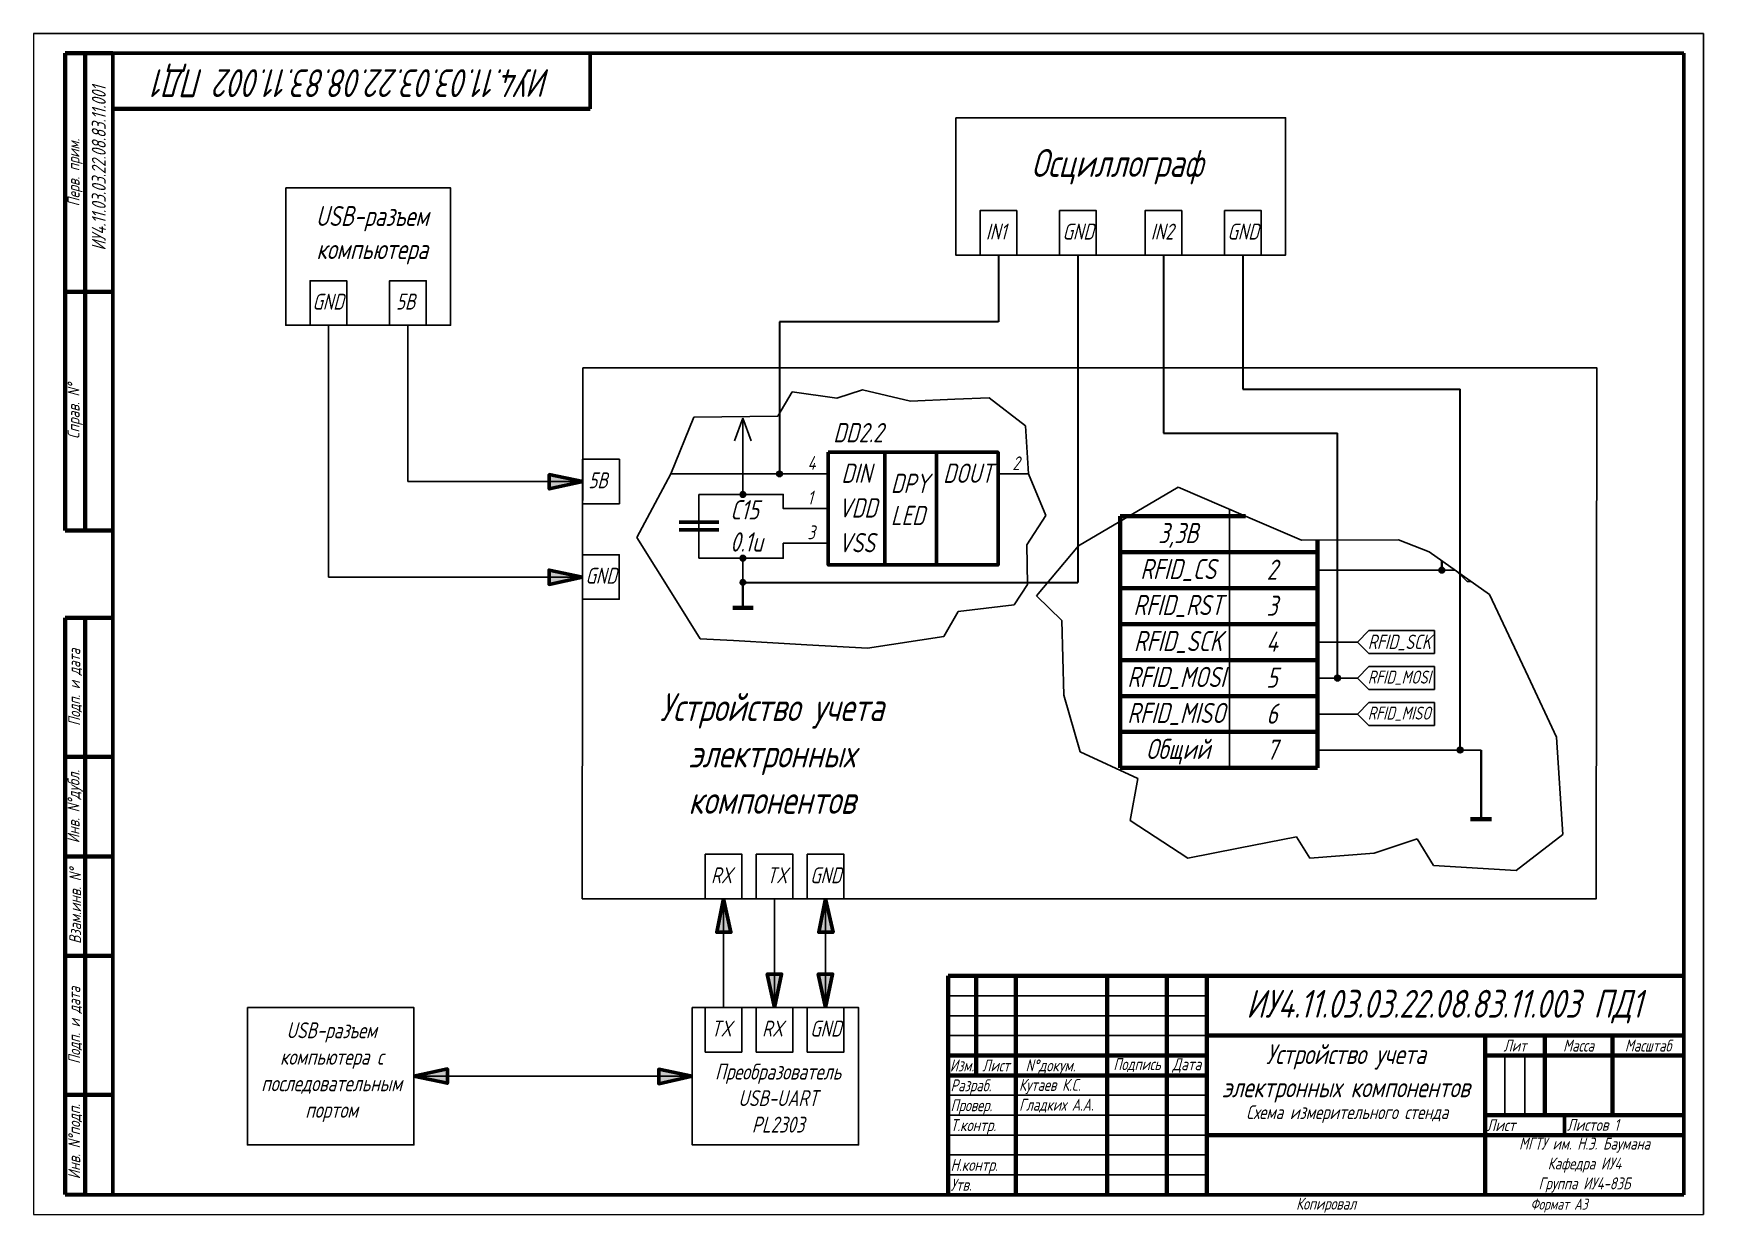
# Paper-space layout 'Лист1' of a CAD drawing. Header units: millimetres. Extents: x -1 to 419, y 0 to 297.
# The model-space entities are those that its viewports show. They can reach past a viewport. Long polylines and large blocks are cut down to what shows.
import ezdxf

# ---------------------------------------------------------------- set-up
doc = ezdxf.new("R2010")
doc.units = ezdxf.units.MM
doc.layers.add('Format', color=7, linetype='Continuous', lineweight=60)
doc.layers.add('Tonk', color=7, linetype='Continuous', lineweight=25)
doc.layers.add('KONTUR', color=7, linetype='Continuous')
doc.styles.get("Standard").update_dxf_attribs({"font": '', "width": 0.8, "oblique": 15})
doc.styles.get('Standard').set_extended_font_data('GOST type B')

msp = doc.modelspace()

# ---------------------------------------------------------------- hatches: boundary and pattern name
h = msp.add_hatch(color=256)
h.dxf.hatch_style = 1
h.paths.add_polyline_path([(3190.77, 1395.03), (3191.46, 1395.03), (3192.16, 1395.03, 1)])
h.paths.add_polyline_path([(3191.46, 1395.03), (3190.77, 1395.03, 0.414214), (3191.46, 1394.34)])
h.paths.add_polyline_path([(3192.16, 1395.03), (3191.46, 1395.03), (3191.46, 1394.34, 0.414214)])
h = msp.add_hatch(color=256)
h.dxf.hatch_style = 1
h.paths.add_polyline_path([(3181.57, 1389.85), (3182.27, 1389.85), (3182.96, 1389.85, 1)])
h.paths.add_polyline_path([(3182.27, 1389.85), (3181.57, 1389.85, 0.414214), (3182.27, 1389.16)])
h.paths.add_polyline_path([(3182.96, 1389.85), (3182.27, 1389.85), (3182.27, 1389.16, 0.414214)])
h = msp.add_hatch(color=256)
h.dxf.hatch_style = 1
h.paths.add_polyline_path([(3181.57, 1373.83), (3182.27, 1373.83), (3182.96, 1373.83, 1)])
h.paths.add_polyline_path([(3182.27, 1373.83), (3181.57, 1373.83, 0.414214), (3182.27, 1373.14)])
h.paths.add_polyline_path([(3182.96, 1373.83), (3182.27, 1373.83), (3182.27, 1373.14, 0.414214)])
h = msp.add_hatch(color=256)
h.dxf.hatch_style = 1
h.paths.add_polyline_path([(3357.32, 1370.84), (3358.05, 1370.84), (3358.77, 1370.84, 1)])
h.paths.add_polyline_path([(3358.05, 1370.84), (3357.32, 1370.84, 0.414214), (3358.05, 1370.12)])
h.paths.add_polyline_path([(3358.77, 1370.84), (3358.05, 1370.84), (3358.05, 1370.12, 0.414214)])
h = msp.add_hatch(color=256)
h.dxf.hatch_style = 1
h.paths.add_polyline_path([(3181.57, 1367.75), (3182.27, 1367.75), (3182.96, 1367.75, 1)])
h.paths.add_polyline_path([(3182.27, 1367.75), (3181.57, 1367.75, 0.414214), (3182.27, 1367.06)])
h.paths.add_polyline_path([(3182.96, 1367.75), (3182.27, 1367.75), (3182.27, 1367.06, 0.414214)])
h = msp.add_hatch(color=256)
h.dxf.hatch_style = 1
h.paths.add_polyline_path([(3331.05, 1343.7), (3331.77, 1343.7), (3332.5, 1343.7, 1)])
h.paths.add_polyline_path([(3331.77, 1343.7), (3331.05, 1343.7, 0.414214), (3331.77, 1342.97)])
h.paths.add_polyline_path([(3332.5, 1343.7), (3331.77, 1343.7), (3331.77, 1342.97, 0.414214)])
h = msp.add_hatch(color=256)
h.dxf.hatch_style = 1
h.paths.add_polyline_path([(3361.88, 1325.6), (3362.61, 1325.6), (3363.33, 1325.6, 1)])
h.paths.add_polyline_path([(3362.61, 1325.6), (3361.88, 1325.6, 0.414214), (3362.61, 1324.88)])
h.paths.add_polyline_path([(3363.33, 1325.6), (3362.61, 1325.6), (3362.61, 1324.88, 0.414214)])
at = {"layer": 'Format'}
h = msp.add_hatch(color=256, dxfattribs=at)
h.dxf.hatch_style = 1
h.paths.add_polyline_path([(3133.58, 1394.87), (3133.58, 1391.26), (3141.99, 1393.12)])
h = msp.add_hatch(color=256, dxfattribs=at)
h.dxf.hatch_style = 1
h.paths.add_polyline_path([(3133.54, 1370.85), (3133.53, 1367.24), (3141.95, 1369.1)])
h = msp.add_hatch(color=256, dxfattribs=at)
h.dxf.hatch_style = 1
h.paths.add_polyline_path([(3175.67, 1279.77), (3179.27, 1279.77), (3177.41, 1288.18)])
h = msp.add_hatch(color=256, dxfattribs=at)
h.dxf.hatch_style = 1
h.paths.add_polyline_path([(3201.33, 1279.77), (3204.93, 1279.77), (3203.07, 1288.18)])
h = msp.add_hatch(color=256, dxfattribs=at)
h.dxf.hatch_style = 1
h.paths.add_polyline_path([(3191.99, 1269.24), (3188.38, 1269.24), (3190.24, 1260.82)])
h = msp.add_hatch(color=256, dxfattribs=at)
h.dxf.hatch_style = 1
h.paths.add_polyline_path([(3204.81, 1269.24), (3201.21, 1269.24), (3203.07, 1260.82)])
h = msp.add_hatch(color=256, dxfattribs=at)
h.dxf.hatch_style = 1
h.paths.add_polyline_path([(3107.95, 1241.82), (3107.95, 1245.42), (3099.53, 1243.56)])
h = msp.add_hatch(color=256, dxfattribs=at)
h.dxf.hatch_style = 1
h.paths.add_polyline_path([(3161.09, 1245.31), (3161.09, 1241.7), (3169.51, 1243.56)])

# ---------------------------------------------------------------- linework, layer by layer
for p, q in [((3182.27, 1409.02), (3180.19, 1403.34)), ((3182.27, 1396.18), (3182.27, 1409.02)), ((3182.27, 1409.02), (3184.34, 1403.34)), ((3203.73, 1395.03), (3196.1, 1395.03)), ((3254.07, 1395.03), (3246.44, 1395.03)), ((3171.22, 1389.85), (3171.22, 1382.88)), ((3203.73, 1386.3), (3196.1, 1386.3)), ((3304.66, 1386.13), (3304.66, 1321.08)), ((3171.22, 1381), (3171.22, 1373.83)), ((3203.73, 1377.58), (3196.1, 1377.58)), ((3326.74, 1370.84), (3361.48, 1370.84)), ((3364.38, 1367.94), (3361.48, 1370.84)), ((3365.47, 1367.94), (3364.38, 1367.94)), ((3326.74, 1352.75), (3336.8, 1352.75)), ((3339.7, 1355.64), (3336.8, 1352.75)), ((3339.7, 1349.85), (3336.8, 1352.75)), ((3356.16, 1355.64), (3339.7, 1355.64)), ((3356.16, 1349.85), (3356.16, 1355.64)), ((3356.16, 1349.85), (3339.7, 1349.85)), ((3339.7, 1346.6), (3336.8, 1343.7)), ((3356.16, 1346.6), (3339.7, 1346.6)), ((3356.16, 1340.8), (3356.16, 1346.6)), ((3326.74, 1343.7), (3336.8, 1343.7)), ((3339.7, 1340.8), (3336.8, 1343.7)), ((3356.16, 1340.8), (3339.7, 1340.8)), ((3339.7, 1337.55), (3336.8, 1334.65)), ((3356.16, 1337.55), (3339.7, 1337.55)), ((3356.16, 1331.75), (3356.16, 1337.55)), ((3326.74, 1334.65), (3336.8, 1334.65)), ((3339.7, 1331.75), (3336.8, 1334.65)), ((3356.16, 1331.75), (3339.7, 1331.75)), ((3326.74, 1325.6), (3367.89, 1325.6)), ((3368.85, 1213.78), (3368.85, 1213.78))]:
    msp.add_line(p, q)
at = {"lineweight": 70}
for p, q in [((3308.63, 1384.41), (3277.11, 1384.41)), ((3277.11, 1384.41), (3277.11, 1321.08)), ((3326.74, 1378.34), (3326.74, 1321.08)), ((3326.74, 1375.36), (3277.11, 1375.36)), ((3326.74, 1366.32), (3277.11, 1366.32)), ((3326.74, 1366.32), (3277.11, 1366.32)), ((3179.72, 1361.39), (3184.81, 1361.39)), ((3326.74, 1357.27), (3277.11, 1357.27)), ((3326.74, 1357.27), (3277.11, 1357.27)), ((3326.74, 1348.22), (3277.11, 1348.22)), ((3326.74, 1339.18), (3277.11, 1339.18)), ((3326.74, 1330.13), (3277.11, 1330.13)), ((3326.74, 1321.08), (3277.11, 1321.08)), ((3370.55, 1308.17), (3365.23, 1308.17))]:
    msp.add_line(p, q, dxfattribs=at)
at = {"lineweight": 35}
for p, q in [((3358.05, 1370.84), (3358.05, 1373.17)), ((3182.27, 1367.75), (3182.27, 1361.39)), ((3367.89, 1325.6), (3367.89, 1308.17))]:
    msp.add_line(p, q, dxfattribs=at)
for points in [[(3182.27, 1396.18), (3182.27, 1389.85), (3190.6, 1389.85)], [(3190.6, 1373.83), (3182.27, 1373.83), (3182.27, 1361.66)]]:
    msp.add_lwpolyline(points)
for centre, radius in [((3191.46, 1395.03), 0.693), ((3182.27, 1389.85), 0.693), ((3182.27, 1373.83), 0.693), ((3358.05, 1370.84), 0.724), ((3182.27, 1367.75), 0.693), ((3331.77, 1343.7), 0.724), ((3362.61, 1325.6), 0.724)]:
    msp.add_circle(centre, radius)
at = {"layer": 'Format', "lineweight": 70}
for p, q in [((3011.85, 1500.78), (3011.85, 1380.78)), ((3016.85, 1500.78), (3011.85, 1500.78)), ((3016.85, 1500.78), (3023.85, 1500.78)), ((3016.85, 1380.78), (3016.85, 1500.78)), ((3023.85, 1486.78), (3143.85, 1486.78)), ((3023.85, 1440.78), (3011.85, 1440.78)), ((3011.85, 1380.78), (3023.85, 1380.78)), ((3011.85, 1213.86), (3011.85, 1358.86)), ((3011.85, 1358.86), (3016.85, 1358.86)), ((3016.85, 1358.86), (3016.85, 1213.86)), ((3016.85, 1358.86), (3023.85, 1358.86)), ((3011.85, 1323.86), (3023.85, 1323.86)), ((3011.85, 1298.86), (3023.85, 1298.86)), ((3011.85, 1273.86), (3023.85, 1273.86)), ((3233.9, 1213.78), (3233.9, 1268.78)), ((3233.9, 1268.78), (3418.85, 1268.78)), ((3240.9, 1268.78), (3240.9, 1243.78)), ((3250.9, 1268.78), (3250.9, 1213.78)), ((3273.9, 1268.78), (3273.9, 1213.78)), ((3288.9, 1268.78), (3288.9, 1213.78)), ((3298.9, 1268.78), (3298.9, 1213.78)), ((3298.9, 1253.78), (3418.85, 1253.78)), ((3368.9, 1253.78), (3368.9, 1213.78)), ((3383.9, 1253.78), (3383.9, 1233.78)), ((3400.9, 1253.78), (3400.9, 1233.78)), ((3233.9, 1248.78), (3298.9, 1248.78)), ((3368.9, 1248.78), (3418.85, 1248.78)), ((3233.9, 1243.78), (3298.9, 1243.78)), ((3011.85, 1238.86), (3023.85, 1238.86)), ((3368.9, 1233.78), (3418.9, 1233.78)), ((3298.9, 1228.78), (3418.9, 1228.78))]:
    msp.add_line(p, q, dxfattribs=at)
at = {"layer": 'Format'}
for p, q in [((3023.85, 1253.78), (3023.85, 1500.78)), ((3418.85, 1500.78), (3023.85, 1500.78)), ((3143.85, 1486.78), (3143.85, 1500.78)), ((3418.85, 1213.78), (3418.85, 1500.78)), ((3217.95, 1400.48), (3217.95, 1372.13)), ((3230.99, 1400.48), (3230.99, 1372.13)), ((3176.23, 1382.88), (3166.22, 1382.88)), ((3176.23, 1381), (3166.22, 1381)), ((3023.85, 1213.78), (3023.85, 1253.78)), ((3388.9, 1233.78), (3388.9, 1228.78)), ((3016.85, 1213.86), (3011.85, 1213.86)), ((3418.85, 1213.78), (3011.85, 1213.78))]:
    msp.add_line(p, q, dxfattribs=at)
for points in [[(3203.73, 1400.48), (3246.44, 1400.48), (3246.44, 1372.13), (3203.73, 1372.13)], [(3141.99, 1393.12), (3133.58, 1394.87), (3133.58, 1391.26)], [(3141.95, 1369.1), (3133.54, 1370.85), (3133.53, 1367.24)], [(3177.41, 1288.18), (3175.67, 1279.77), (3179.27, 1279.77)], [(3203.07, 1288.18), (3201.33, 1279.77), (3204.93, 1279.77)], [(3190.24, 1260.82), (3191.99, 1269.24), (3188.38, 1269.24)], [(3203.07, 1260.82), (3204.81, 1269.24), (3201.21, 1269.24)], [(3099.53, 1243.56), (3107.95, 1241.82), (3107.95, 1245.42)], [(3169.51, 1243.56), (3161.09, 1245.31), (3161.09, 1241.7)]]:
    msp.add_lwpolyline(points, close=True, dxfattribs=at)
at = {"layer": 'KONTUR'}
for p, q in [((3003.85, 1208.78), (3003.85, 1505.78)), ((3003.85, 1505.78), (3423.85, 1505.78)), ((3423.85, 1505.78), (3423.85, 1208.78)), ((3423.85, 1208.78), (3003.85, 1208.78))]:
    msp.add_line(p, q, dxfattribs=at)
at = {"layer": 'Tonk', "lineweight": 30}
for p, q in [((3246.53, 1450.04), (3246.53, 1433.28)), ((3266.53, 1450.04), (3266.53, 1367.75)), ((3288, 1450.04), (3288, 1405.25)), ((3308, 1450.04), (3308, 1416.31)), ((3246.53, 1433.28), (3191.46, 1433.28)), ((3191.46, 1433.28), (3191.46, 1395.03)), ((3308, 1416.31), (3362.61, 1416.31)), ((3362.61, 1325.6), (3362.61, 1416.31)), ((3288, 1405.25), (3331.77, 1405.25)), ((3331.77, 1343.7), (3331.77, 1405.25)), ((3182.27, 1367.75), (3266.53, 1367.75))]:
    msp.add_line(p, q, dxfattribs=at)
at = {"layer": 'Tonk'}
for p, q in [((3078.02, 1432.42), (3078.02, 1369.1)), ((3098.02, 1432.42), (3098.02, 1393.12)), ((3191.07, 1409.56), (3194.68, 1415.66)), ((3194.68, 1415.66), (3205.89, 1414.04)), ((3205.89, 1414.04), (3212.37, 1416.16)), ((3212.37, 1416.16), (3224.44, 1413.3)), ((3224.44, 1413.3), (3235.52, 1413.79)), ((3235.52, 1413.79), (3244.2, 1414.18)), ((3244.2, 1414.18), (3253.33, 1407.07)), ((3164.17, 1395.03), (3169.91, 1409.31)), ((3169.91, 1409.31), (3191.07, 1409.56)), ((3253.33, 1407.07), (3254.07, 1395.03)), ((3155.63, 1379.02), (3164.17, 1395.03)), ((3164.17, 1395.03), (3196.1, 1395.03)), ((3254.07, 1395.03), (3258.43, 1384.55)), ((3141.99, 1393.12), (3098.02, 1393.12)), ((3266.67, 1376.94), (3291.7, 1391.73)), ((3291.7, 1391.73), (3308.63, 1384.41)), ((3182.27, 1389.85), (3171.22, 1389.85)), ((3171.22, 1382.88), (3171.22, 1381)), ((3258.43, 1384.55), (3253.7, 1377.2)), ((3308.63, 1384.41), (3322.7, 1378.33)), ((3165.18, 1363.76), (3155.63, 1379.02)), ((3322.7, 1378.33), (3347.1, 1378.43)), ((3347.1, 1378.43), (3354.82, 1375.44)), ((3182.27, 1373.83), (3171.22, 1373.83)), ((3253.7, 1377.2), (3253.83, 1367.25)), ((3256.08, 1364.37), (3266.67, 1376.94)), ((3354.82, 1375.44), (3370.01, 1364.74)), ((3141.95, 1369.1), (3078.02, 1369.1)), ((3253.83, 1367.25), (3250.47, 1362.14)), ((3171.55, 1353.58), (3165.18, 1363.76)), ((3250.47, 1362.14), (3236.4, 1360.4)), ((3262.44, 1358.14), (3256.08, 1364.37)), ((3370.01, 1364.74), (3379.72, 1344.08)), ((3236.4, 1360.4), (3232.79, 1354.18)), ((3262.93, 1339.35), (3262.44, 1358.14)), ((3179.9, 1353.11), (3171.55, 1353.58)), ((3191.22, 1352.46), (3179.9, 1353.11)), ((3198.3, 1352.06), (3191.22, 1352.46)), ((3232.79, 1354.18), (3213.61, 1351.19)), ((3213.61, 1351.19), (3198.3, 1352.06)), ((3379.72, 1344.08), (3386.89, 1328.83)), ((3267.04, 1325.16), (3262.93, 1339.35)), ((3386.89, 1328.83), (3388.44, 1304.38)), ((3281.61, 1318.44), (3267.04, 1325.16)), ((3279.62, 1307.86), (3281.61, 1318.44)), ((3294.13, 1298.39), (3279.62, 1307.86)), ((3321.45, 1303.75), (3306.89, 1300.89)), ((3324.82, 1298.4), (3321.45, 1303.75)), ((3351.83, 1303.26), (3341, 1299.65)), ((3355.94, 1296.54), (3351.83, 1303.26)), ((3388.44, 1304.38), (3376.74, 1295.29)), ((3306.89, 1300.89), (3294.13, 1298.39)), ((3341, 1299.65), (3324.82, 1298.4)), ((3376.74, 1295.29), (3355.94, 1296.54)), ((3177.41, 1260.82), (3177.41, 1288.18)), ((3190.24, 1288.18), (3190.24, 1260.82)), ((3203.07, 1288.18), (3203.07, 1260.82)), ((3233.9, 1263.78), (3298.9, 1263.78)), ((3233.9, 1258.78), (3298.9, 1258.78)), ((3233.9, 1253.78), (3298.9, 1253.78)), ((3373.9, 1233.78), (3373.9, 1248.78)), ((3378.9, 1233.78), (3378.9, 1248.78)), ((3099.53, 1243.56), (3169.51, 1243.56)), ((3233.9, 1238.78), (3298.9, 1238.78)), ((3233.9, 1233.78), (3298.9, 1233.78)), ((3233.9, 1228.78), (3298.9, 1228.78)), ((3233.9, 1223.78), (3298.9, 1223.78)), ((3233.9, 1218.78), (3298.9, 1218.78))]:
    msp.add_line(p, q, dxfattribs=at)
for points in [[(3235.8, 1484.56), (3318.73, 1484.56), (3318.73, 1450.04), (3235.8, 1450.04)], [(3067.29, 1466.94), (3108.75, 1466.94), (3108.75, 1432.42), (3067.29, 1432.42)], [(3251.14, 1450.04), (3241.92, 1450.04), (3241.92, 1461.23), (3251.14, 1461.23)], [(3261.92, 1450.04), (3271.14, 1450.04), (3271.14, 1461.23), (3261.92, 1461.23)], [(3292.61, 1450.04), (3283.38, 1450.04), (3283.38, 1461.23), (3292.61, 1461.23)], [(3303.39, 1450.04), (3312.61, 1450.04), (3312.61, 1461.23), (3303.39, 1461.23)], [(3082.63, 1432.42), (3073.41, 1432.42), (3073.41, 1443.61), (3082.63, 1443.61)], [(3093.41, 1432.42), (3102.63, 1432.42), (3102.63, 1443.61), (3093.41, 1443.61)], [(3141.99, 1421.72), (3396.97, 1421.72), (3396.85, 1288.18), (3141.87, 1288.18)], [(3151.2, 1387.5), (3141.97, 1387.5), (3141.97, 1398.69), (3151.2, 1398.69)], [(3141.95, 1363.51), (3151.18, 1363.51), (3151.18, 1374.7), (3141.95, 1374.7)], [(3182.03, 1288.18), (3172.8, 1288.18), (3172.8, 1299.37), (3182.03, 1299.37)], [(3185.63, 1288.18), (3194.85, 1288.18), (3194.85, 1299.37), (3185.63, 1299.37)], [(3198.46, 1288.18), (3207.68, 1288.18), (3207.68, 1299.37), (3198.46, 1299.37)], [(3057.68, 1260.83), (3099.53, 1260.82), (3099.53, 1226.3), (3057.68, 1226.31)], [(3169.51, 1260.82), (3211.36, 1260.82), (3211.36, 1226.29), (3169.51, 1226.3)], [(3182.03, 1249.64), (3172.8, 1249.64), (3172.8, 1260.82), (3182.03, 1260.82)], [(3185.63, 1249.64), (3194.85, 1249.64), (3194.85, 1260.82), (3185.63, 1260.82)], [(3198.46, 1249.64), (3207.68, 1249.64), (3207.68, 1260.82), (3198.46, 1260.82)]]:
    msp.add_lwpolyline(points, close=True, dxfattribs=at)
for points in [[(3196.1, 1386.3), (3192.4, 1386.3), (3192.4, 1389.85), (3190.6, 1389.85)], [(3196.1, 1377.58), (3192.4, 1377.58), (3192.4, 1373.83), (3190.6, 1373.83)]]:
    msp.add_lwpolyline(points, dxfattribs=at)

# ---------------------------------------------------------------- texts
at = {"oblique": 15, "width": 0.8}
for s, height, p in [('Копировал', 3, (3321.38, 1210.03)), ('Формат А3', 2.75, (3380.31, 1210.03))]:
    msp.add_text(s, height=height, dxfattribs=at).set_placement(p)
at = {"attachment_point": 5}
for s, insert, char_height, width, rotation in [('{\\C0;ИУ4.11.03.03.22.08.83.11.002 ПД1}', (3084.25, 1494.01), 7, 129.4139, 180), ('{\\C0;ИУ4.11.03.03.22.08.83.11.001}', (3020.29, 1471.89), 3.5, 129.4139, 90), ('Перв. прим.', (3014.35, 1470.78), 3, 60, 90), ('{\\fISOCPEUR|b0|i0|c204|p34;Справ}. N°', (3014.35, 1410.78), 3, 60, 90), ('Подп. и дата', (3014.35, 1341.36), 3, 35, 90), ('{\\fISOCPEUR|b0|i0|c204|p34;Инв}. N°{\\fISOCPEUR|b0|i0|c204|p34;дубл}.', (3014.35, 1311.36), 3, 25, 90), ('{\\fISOCPEUR|b0|i0|c204|p34;Взам}.{\\fISOCPEUR|b0|i0|c204|p34;инв}. N°', (3014.35, 1286.36), 3, 27.3602, 90), ('Подп. и дата', (3014.35, 1256.36), 3, 35, 90), ('{\\fISOCPEUR|b0|i0|c204|p34;Инв}. N°{\\fISOCPEUR|b0|i0|c204|p34;подп}.', (3014.35, 1227.11), 3, 26.6565, 90)]:
    msp.add_mtext(s, dxfattribs=dict(at, insert=insert, char_height=char_height, width=width, rotation=rotation))
at = {"attachment_point": 1}
for s, width, gutter_width, heights, insert, char_height in [('DD2.2', 13.0397, 9.1, [2.81], (3204.98, 1407.82), 4.848), ('4', 5.3746, 8.66, [0], (3198.51, 1399.51), 3.46), ('2', 5.3746, 8.66, [0], (3250.02, 1399.43), 3.46), ('DIN', 18.5706, 8.66, [0], (3207.02, 1397.62), 4.848), ('DPY\\PLED', 18.5706, 8.66, [0], (3219.47, 1395.07), 4.848), ('DOUT', 18.5706, 8.66, [0], (3232.61, 1397.62), 4.848), ('1', 5.3746, 8.66, [0], (3198.51, 1390.79), 3.46), ('C15\\P0.1u', 7.9429, 8.66, [0], (3179.07, 1388.42), 4.848), ('VDD', 18.5706, 8.66, [0], (3206.27, 1388.9), 4.848), ('3', 5.3746, 8.66, [0], (3198.51, 1382.06), 3.46), ('VSS', 18.5706, 8.66, [0], (3206.27, 1380.17), 4.848), ('RFID_SCK', 16.468, 9.06, [0], (3339.41, 1354.61), 3.622), ('RFID_MOSI', 13.0161, 9.06, [0], (3339.41, 1345.56), 3.26), ('RFID_MISO', 13.0161, 9.06, [0], (3339.41, 1336.51), 3.26), ('Кутаев К.С.', 23, 12.5, [0], (3251.7, 1242.9), 3), ('Гладких А.А.', 29.2218, 12.5, [8], (3251.73, 1237.91), 3), ('\\pxqc;Схема измерительного стенда', 69.6192, 12.5, [11.58], (3299.42, 1236.28), 3.5), ('\\pxqc;МГТУ им. Н.Э. Баумана\\PКафедра ИУ4\\PГруппа ИУ4-83Б', 50, 12.5, [0], (3368.9, 1228.13), 3)]:
    msp.add_mtext_dynamic_manual_height_columns(s, width=width, gutter_width=gutter_width, heights=heights, dxfattribs=dict(at, insert=insert, char_height=char_height))
at = {"lineweight": 70, "attachment_point": 2}
for s, insert, char_height, width in [('3,3В', (3291.7, 1382.69), 5.071, 25.2831), ('RFID_CS', (3291.7, 1373.64), 5.071, 25.2831), ('2', (3315.3, 1373.47), 5.07, 19.8026), ('RFID_RST', (3291.7, 1364.59), 5.071, 25.2831), ('3', (3315.3, 1364.42), 5.07, 19.8026), ('RFID_SCK', (3291.7, 1355.54), 5.071, 25.2831), ('4', (3315.3, 1355.37), 5.07, 19.8026), ('RFID_MOSI', (3291.23, 1346.5), 5.071, 25.2831), ('5', (3315.3, 1346.33), 5.07, 19.8026), ('RFID_MISO', (3291.23, 1337.45), 5.071, 25.2831), ('6', (3315.3, 1337.28), 5.07, 19.8026), ('Общий', (3291.7, 1328.4), 5.071, 25.2831), ('7', (3315.3, 1328.23), 5.07, 19.8026)]:
    msp.add_mtext(s, dxfattribs=dict(at, insert=insert, char_height=char_height, width=width))
for s, insert, char_height, width, attachment_point in [('{\\C0;ИУ4.11.03.03.22.08.83.11.003 ПД1}', (3358.61, 1261.07), 7, 129.4139, 5), ('\\pxqc;Устройство учета электронных компонентов', (3333.9, 1244.27), 5, 70, 5), ('Лит', (3376.4, 1251.28), 3, 15, 5), ('Масса', (3392.4, 1251.28), 3, 17, 5), ('Масштаб', (3409.9, 1251.28), 3, 18, 5), ('Изм.', (3237.35, 1246.28), 3, 7, 5), ('Лист', (3245.9, 1246.28), 3, 10, 5), ('N°{\\fISOCPEUR|b0|i0|c204|p34;докум}.', (3253.36, 1247.8), 3, 22.4183, 1), ('Подпись', (3281.38, 1246.37), 3, 15, 5), ('{\\fISOCPEUR|b0|i0|c204|p34;Дата}', (3293.9, 1246.28), 3, 10, 5), ('Разраб.', (3234.48, 1242.78), 3, 17, 1), ('Провер.', (3234.48, 1237.78), 3, 17, 1), ('{\\fISOCPEUR|b0|i0|c204|p34;Т}.{\\fISOCPEUR|b0|i0|c204|p34;контр}.', (3234.48, 1232.78), 3, 17, 1), ('{\\fISOCPEUR|b0|i0|c204|p34;Лист } ', (3369.28, 1231.28), 3, 20, 4), ('{\\fISOCPEUR|b0|i0|c204|p34;Листов} 1', (3389.48, 1232.86), 3, 30, 1), ('{\\fISOCPEUR|b0|i0|c204|p34;Н}.{\\fISOCPEUR|b0|i0|c204|p34;контр}.', (3234.48, 1222.78), 3, 19.4235, 1), ('Утв.', (3234.48, 1217.78), 3, 17, 1)]:
    msp.add_mtext(s, dxfattribs=dict(insert=insert, char_height=char_height, width=width, attachment_point=attachment_point))
at = {"layer": 'Tonk'}
for s, width, heights, insert, char_height, attachment_point in [('Осциллограф', 19.1022, [0], (3254.79, 1476.7), 7, 1), ('\\pxqc;USB-разъем компьютера', 19.1022, [0], (3079.48, 1462.37), 5, 1), ('IN1', 9.2253, [0], (3243.36, 1457.95), 4, 1), ('GND', 9.2253, [0], (3262.64, 1457.95), 4, 1), ('IN2', 9.2253, [0], (3284.83, 1457.95), 4, 1), ('GND', 9.2253, [0], (3304.11, 1457.95), 4, 1), ('GND', 9.2253, [0], (3074.01, 1440.32), 4, 1), ('5В', 9.2253, [0], (3095.04, 1440.35), 4, 1), ('5В', 9.2253, [0], (3143.42, 1395.41), 4, 1), ('GND', 9.2253, [0], (3142.68, 1371.42), 4, 1), ('\\pxqc;Устройство учета электронных компонентов', 75.6542, [0], (3151.72, 1339.88), 7, 1), ('RX', 9.2253, [0], (3174.25, 1296.1), 4, 1), ('TX', 9.2253, [0], (3193.41, 1296.1), 4, 3), ('GND', 9.2253, [0], (3199.18, 1296.1), 4, 1), ('\\pxqc;USB-разъем компьютера с последовательным портом', 37.774, [32.17], (3059.94, 1257.13), 4, 1), ('TX', 9.2253, [0], (3174.25, 1257.55), 4, 1), ('RX', 9.2253, [0], (3187.08, 1257.55), 4, 1), ('GND', 9.2253, [0], (3199.18, 1257.55), 4, 1), ('\\pxqc;Преобразователь\\PUSB-UART PL2303', 11.518, [22.76], (3185.35, 1246.73), 4, 1)]:
    msp.add_mtext_dynamic_manual_height_columns(s, width=width, gutter_width=20, heights=heights, dxfattribs=dict(at, insert=insert, char_height=char_height, attachment_point=attachment_point))

psp = doc.layouts.new('Лист1')

# ---------------------------------------------------------------- viewports
at = {"layer": 'Tonk'}
psp.add_viewport(center=(209.35, 148.33), size=(420, 297), view_center_point=(3213.85, 1357.28), view_height=297, dxfattribs=at)

doc.saveas('drawing.dxf')
